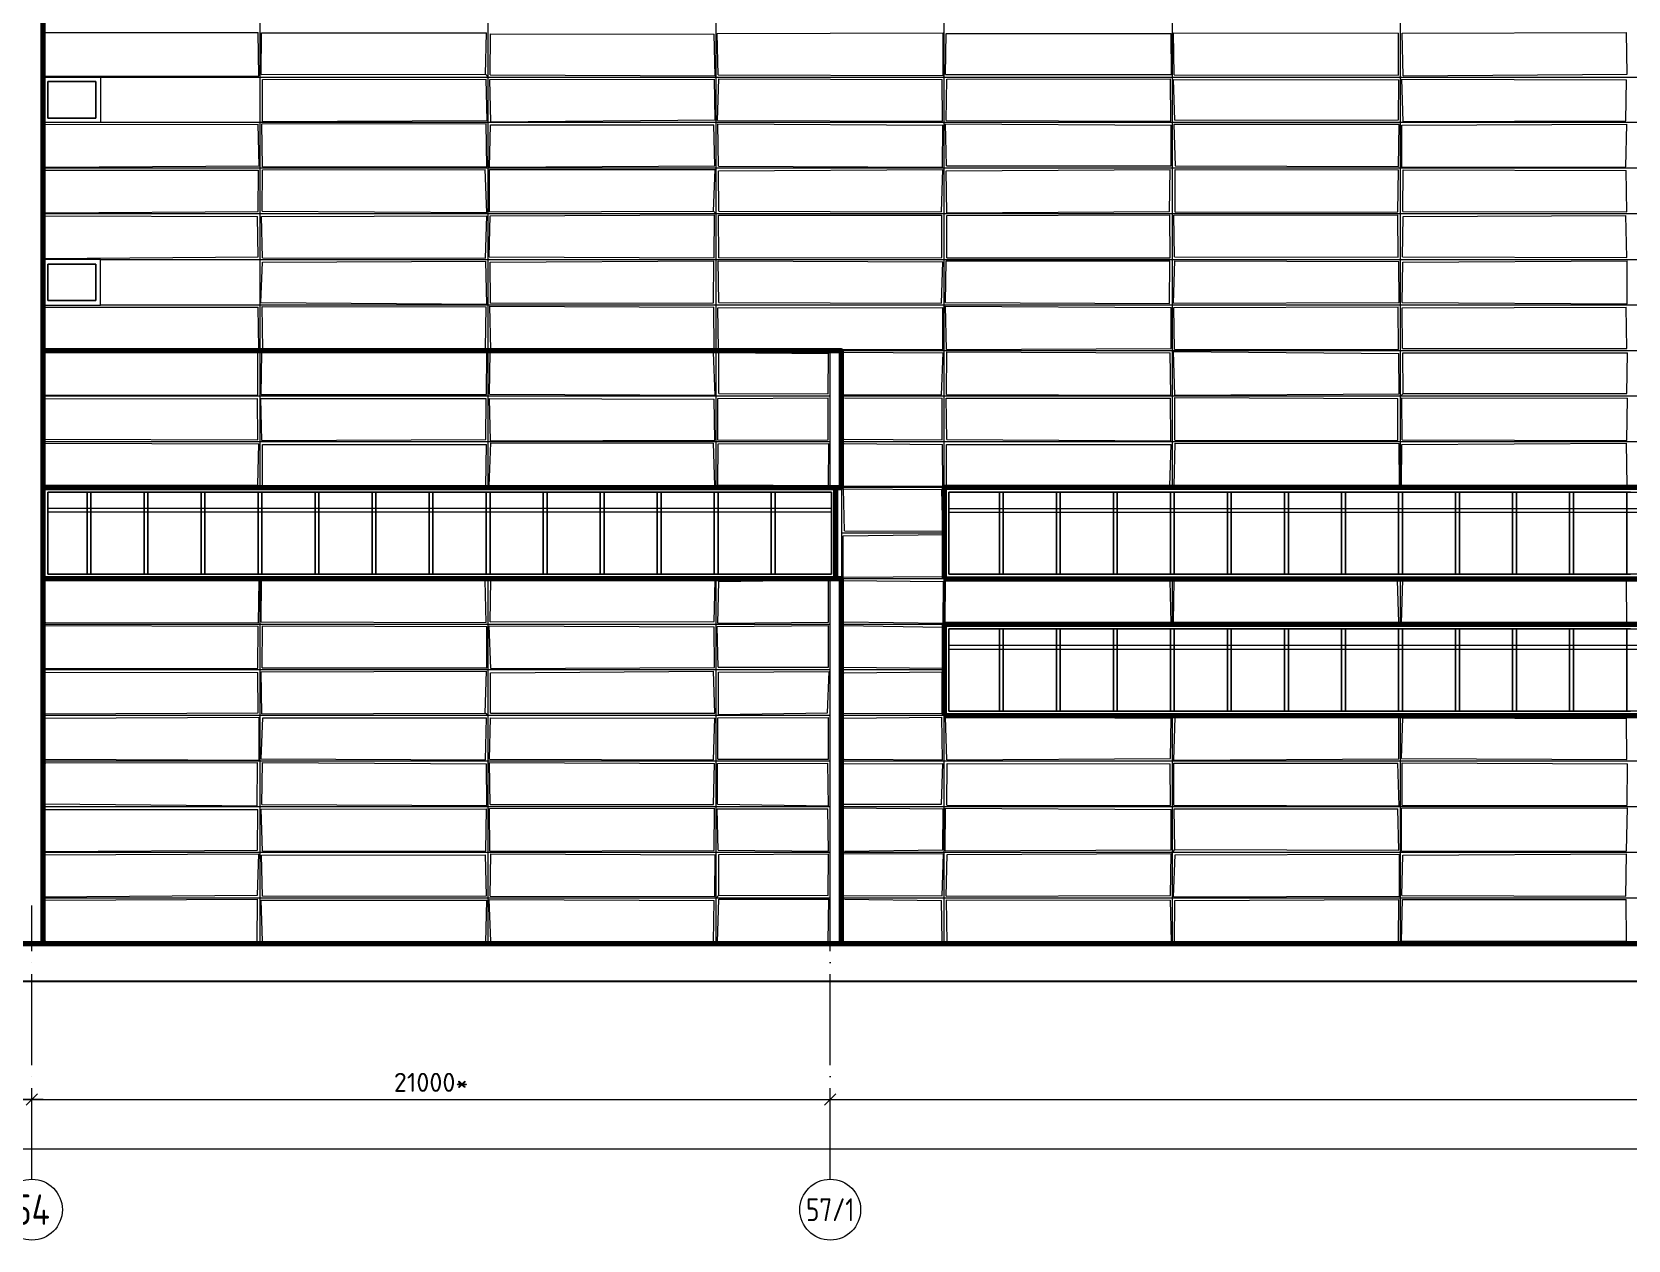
# Model space of a CAD drawing. Extents: x -50000 to 1632000, y -47600 to 308800.
# Drawn here: x 318000 to 359987, y -6800 to 24987 of the extents above; entities that cross this region are included whole.
import ezdxf
from ezdxf.enums import TextEntityAlignment as Align

# ---------------------------------------------------------------- set-up
doc = ezdxf.new("R2010")
doc.units = 0
doc.header["$MEASUREMENT"] = 0
doc.linetypes.add('ACAD_ISO04W100', pattern=[30, 24, -3, 0, -3])
doc.layers.get('Defpoints').update_dxf_attribs({"color": 6})
doc.layers.add('2', color=7, linetype='Continuous')
doc.styles.get("Standard").update_dxf_attribs({"font": 'isocpeur.ttf'})
doc.dimstyles.get("Standard").update_dxf_attribs({"dimscale": 200, "dimtxt": 2.5, "dimasz": 1.5, "dimexe": 1.5, "dimexo": 5, "dimgap": 1, "dimtad": 1, "dimtoh": 1, "dimdec": 0, "dimrnd": 10, "dimzin": 0, "dimtxsty": 'Standard', "dimblk": 'OBLIQUE', "dimcen": 1, "dimdle": 1.5, "dimclrd": 256, "dimclre": 256, "dimclrt": 256, "dimadec": 0, "dimazin": 0, "dimtfac": 1, "dimtdec": 0, "dimtix": 1, "dimtmove": 0, "dimatfit": 3, "dimldrblk": 'NONE', "dimfxl": 1, "dimtolj": 1, "dimtzin": 0, "dimlwd": 18, "dimlwe": 18, "dimarcsym": 1})

# ---------------------------------------------------------------- blocks, each defined once
blk = doc.blocks.new('_Oblique')
at = {"color": 0, "linetype": 'ByBlock', "lineweight": -2}
blk.add_line((-0.5, -0.5), (0.5, 0.5), dxfattribs=at)
blk = doc.blocks.new('*D20')
at = {"layer": '2', "linetype": 'Continuous', "lineweight": 18, "transparency": 16777216}
blk.add_line((317700, -3100), (339300, -3100), dxfattribs=at)
at = {"layer": 'Defpoints', "color": 0, "linetype": 'Continuous', "transparency": 16777216}
for p in [(318000, 0), (339000, 0), (339000, -3100)]:
    blk.add_point(p, dxfattribs=at)
at = {"layer": '2', "linetype": 'Continuous', "lineweight": 18, "transparency": 16777216, "xscale": 300, "yscale": 300, "zscale": 300, "rotation": 180}
blk.add_blockref('_Oblique', (318000, -3100), dxfattribs=at)
at = {"layer": '2', "linetype": 'Continuous', "lineweight": 18, "transparency": 16777216, "xscale": 300, "yscale": 300, "zscale": 300}
blk.add_blockref('_Oblique', (339000, -3100), dxfattribs=at)
at = {"layer": '2', "linetype": 'Continuous', "lineweight": 18, "transparency": 16777216, "insert": (328500, -2650), "char_height": 500, "attachment_point": 5}
blk.add_mtext('\\A1;21000*', dxfattribs=at)
blk = doc.blocks.new('_None')
blk = doc.blocks.new('*D21')
at = {"layer": '2', "linetype": 'Continuous', "lineweight": 18, "transparency": 16777216}
blk.add_line((338700, -3100), (402300, -3100), dxfattribs=at)
at = {"layer": 'Defpoints', "color": 0, "linetype": 'Continuous', "transparency": 16777216}
for p in [(339000, 0), (402000, 0), (402000, -3100)]:
    blk.add_point(p, dxfattribs=at)
at = {"layer": '2', "linetype": 'Continuous', "lineweight": 18, "transparency": 16777216, "xscale": 300, "yscale": 300, "zscale": 300, "rotation": 180}
blk.add_blockref('_Oblique', (339000, -3100), dxfattribs=at)
at = {"layer": '2', "linetype": 'Continuous', "lineweight": 18, "transparency": 16777216, "xscale": 300, "yscale": 300, "zscale": 300}
blk.add_blockref('_Oblique', (402000, -3100), dxfattribs=at)
at = {"layer": '2', "linetype": 'Continuous', "lineweight": 18, "transparency": 16777216, "insert": (370500, -2650), "char_height": 500, "attachment_point": 5}
blk.add_mtext('\\A1;63000*', dxfattribs=at)
blk = doc.blocks.new('*D25')
at = {"layer": '2', "linetype": 'Continuous', "lineweight": 18, "transparency": 16777216}
blk.add_line((318300, -3100), (302700, -3100), dxfattribs=at)
at = {"layer": 'Defpoints', "color": 0, "linetype": 'Continuous', "transparency": 16777216}
for p in [(303000, 0), (318000, 0), (303000, -3100)]:
    blk.add_point(p, dxfattribs=at)
at = {"layer": '2', "linetype": 'Continuous', "lineweight": 18, "transparency": 16777216, "xscale": 300, "yscale": 300, "zscale": 300, "rotation": 180}
blk.add_blockref('_Oblique', (303000, -3100), dxfattribs=at)
at = {"layer": '2', "linetype": 'Continuous', "lineweight": 18, "transparency": 16777216, "xscale": 300, "yscale": 300, "zscale": 300}
blk.add_blockref('_Oblique', (318000, -3100), dxfattribs=at)
at = {"layer": '2', "linetype": 'Continuous', "lineweight": 18, "transparency": 16777216, "insert": (310500, -2650), "char_height": 500, "attachment_point": 5}
blk.add_mtext('\\A1;15000*', dxfattribs=at)
blk = doc.blocks.new('*D31')
at = {"layer": '2', "linetype": 'Continuous', "lineweight": 18, "transparency": 16777216}
blk.add_line((-300, -4400), (402300, -4400), dxfattribs=at)
at = {"layer": 'Defpoints', "color": 0, "linetype": 'Continuous', "transparency": 16777216}
for p in [(0, 0), (402000, 0), (402000, -4400)]:
    blk.add_point(p, dxfattribs=at)
at = {"layer": '2', "linetype": 'Continuous', "lineweight": 18, "transparency": 16777216, "xscale": 300, "yscale": 300, "zscale": 300, "rotation": 180}
blk.add_blockref('_Oblique', (0, -4400), dxfattribs=at)
at = {"layer": '2', "linetype": 'Continuous', "lineweight": 18, "transparency": 16777216, "xscale": 300, "yscale": 300, "zscale": 300}
blk.add_blockref('_Oblique', (402000, -4400), dxfattribs=at)
at = {"layer": '2', "linetype": 'Continuous', "lineweight": 18, "transparency": 16777216, "insert": (201000, -3950), "char_height": 500, "attachment_point": 5}
blk.add_mtext('\\A1;402000', dxfattribs=at)

msp = doc.modelspace()

# ---------------------------------------------------------------- linework, layer by layer
at = {"layer": '2', "color": 8, "linetype": 'Continuous', "lineweight": 13}
for p, q in [((324000, 13000), (324000, 43000)), ((330000, 13000), (330000, 40600)), ((336000, 13000), (336000, 39400)), ((342000, 13000), (342000, 39400)), ((348000, 13000), (348000, 39400)), ((354000, 13000), (354000, 39400)), ((319800, 23800), (402000, 23800)), ((402000, 22600), (319800, 22600)), ((402000, 21400), (318300, 21400)), ((402000, 20200), (318300, 20200)), ((319800, 19000), (402000, 19000)), ((402000, 17800), (319800, 17800)), ((339000, 16600), (318300, 16600)), ((318300, 16600), (318300, 1000)), ((339000, 13000), (339000, 16600)), ((402000, 16600), (339300, 16600)), ((339000, 15400), (318300, 15400)), ((402000, 15400), (339300, 15400)), ((339000, 14200), (318300, 14200)), ((402000, 14200), (339300, 14200)), ((402000, 13000), (339300, 13000)), ((342000, 11800), (339300, 11800)), ((324000, 1000), (324000, 10600)), ((330000, 1000), (330000, 10600)), ((336000, 1000), (336000, 10600)), ((339000, 1000), (339000, 10600)), ((402000, 10600), (339300, 10600)), ((342000, 9400), (342000, 10600)), ((348000, 9400), (348000, 10600)), ((354000, 9400), (354000, 10600)), ((339000, 9400), (318300, 9400)), ((402000, 9400), (339300, 9400)), ((339000, 8200), (318300, 8200)), ((342000, 8200), (339300, 8200)), ((339000, 7000), (318300, 7000)), ((402000, 7000), (339300, 7000)), ((342000, 1000), (342000, 7000)), ((348000, 1000), (348000, 7000)), ((354000, 1000), (354000, 7000)), ((339000, 5800), (318300, 5800)), ((402000, 5800), (339300, 5800)), ((339000, 4600), (318300, 4600)), ((384000, 4600), (339300, 4600)), ((339000, 3400), (318300, 3400)), ((384000, 3400), (339300, 3400)), ((339000, 2200), (318300, 2200)), ((384000, 2200), (339300, 2200)), ((318300, 1000), (339000, 1000)), ((339300, 1000), (384000, 1000))]:
    msp.add_line(p, q, dxfattribs=at)
at = {"layer": '2', "color": 8, "linetype": 'Continuous', "lineweight": 9}
for p, q in [((318326.7, 24974.3), (323953.5, 24969.1)), ((323966.6, 23828.2), (323953.5, 24969.1)), ((324027, 23869.1), (324034.7, 24966.6)), ((324034.7, 24966.6), (329961.4, 24959.7)), ((329927.4, 23873.5), (329961.4, 24959.7)), ((330055.7, 23856.9), (330064.4, 24937)), ((330064.4, 24937), (335945.7, 24927.4)), ((335969.8, 23831.5), (335945.7, 24927.4)), ((336027, 24947.7), (341971.5, 24960.4)), ((336050.7, 23861.2), (336027, 24947.7)), ((341969.8, 23844.1), (341971.5, 24960.4)), ((342036, 23871), (342052.6, 24944.6)), ((342052.6, 24944.6), (347964.3, 24949.7)), ((347973.6, 23866.2), (347964.3, 24949.7)), ((348029.4, 24965.2), (353951, 24954.6)), ((348046.2, 23857.3), (348029.4, 24965.2)), ((353944.3, 23845.9), (353951, 24954.6)), ((354047.1, 24951.3), (359941.8, 24974.8)), ((354071.9, 23830.2), (354047.1, 24951.3)), ((359962.4, 23873), (359941.8, 24974.8)), ((318360.6, 23827.5), (323966.6, 23828.2)), ((324027, 23869.1), (329927.4, 23873.5)), ((324064.7, 22632.3), (324069.7, 23731.2)), ((324069.7, 23731.2), (329946.7, 23744.9)), ((330000, 23800), (329927.4, 23873.5)), ((329974.8, 22653.2), (329946.7, 23744.9)), ((330044.2, 23739.5), (335955.1, 23744.3)), ((330074.4, 22625.6), (330044.2, 23739.5)), ((330055.7, 23856.9), (335969.8, 23831.5)), ((335970.9, 22669.9), (335955.1, 23744.3)), ((336035.4, 22654.2), (336073.3, 23757)), ((336050.7, 23861.2), (341969.8, 23844.1)), ((336073.3, 23757), (341942.8, 23739.6)), ((341950.5, 22641.5), (341942.8, 23739.6)), ((342036, 23871), (347973.6, 23866.2)), ((342050.9, 22660.4), (342062.9, 23742.6)), ((342062.9, 23742.6), (347952.7, 23749.7)), ((347959.3, 22641.5), (347952.7, 23749.7)), ((348029.4, 23735), (353957.9, 23727.9)), ((348067.8, 22669.8), (348029.4, 23735)), ((348046.2, 23857.3), (353944.3, 23845.9)), ((353950.3, 22672.8), (353957.9, 23727.9)), ((354034.4, 23743.2), (359948.2, 23727.6)), ((354071, 22626.4), (354034.4, 23743.2)), ((354071.9, 23830.2), (359962.4, 23873)), ((359929.6, 22652.2), (359948.2, 23727.6)), ((318354.9, 22547.5), (323947.4, 22556.6)), ((323974.7, 21467.4), (323947.4, 22556.6)), ((324048.4, 22569.3), (329952, 22573.9)), ((324062.9, 21440.4), (324048.4, 22569.3)), ((324064.7, 22632.3), (329974.8, 22653.2)), ((329970, 21441.7), (329952, 22573.9)), ((330038.6, 21429.3), (330059.5, 22538.6)), ((330059.5, 22538.6), (335935.4, 22544.1)), ((330074.4, 22625.6), (335970.9, 22669.9)), ((335961.3, 21467.9), (335935.4, 22544.1)), ((336035.4, 22654.2), (341950.5, 22641.5)), ((336046.2, 22572.8), (341962.7, 22533.2)), ((336063.1, 21459.1), (336046.2, 22572.8)), ((341956.1, 21431.4), (341962.7, 22533.2)), ((342029.8, 22570.9), (347967.4, 22530.2)), ((342054.4, 21461.2), (342029.8, 22570.9)), ((342050.9, 22660.4), (347959.3, 22641.5)), ((347966, 21460.3), (347967.4, 22530.2)), ((353965.1, 22552.8), (348038.3, 22549.1)), ((348038.3, 22549.1), (348070.8, 21467.8)), ((348067.8, 22669.8), (353950.3, 22672.8)), ((353950.2, 21443.1), (353965.1, 22552.8)), ((354038.6, 22536), (359954.8, 22559.9)), ((354039.8, 21426.9), (354038.6, 22536)), ((354071, 22626.4), (359929.6, 22652.2)), ((359932, 21441.1), (359954.8, 22559.9)), ((318362.9, 21432.1), (323974.7, 21467.4)), ((324062.9, 21440.4), (329970, 21441.7)), ((330038.6, 21429.3), (335961.3, 21467.9)), ((336063.1, 21459.1), (341956.1, 21431.4)), ((342054.4, 21461.2), (347966, 21460.3)), ((348070.8, 21467.8), (353950.2, 21443.1)), ((354039.8, 21426.9), (359932, 21441.1)), ((318359, 21353.9), (323957.7, 21348.7)), ((323950.9, 20262.3), (323957.7, 21348.7)), ((324058.3, 20270.9), (324069.6, 21360.6)), ((324069.6, 21360.6), (329925.2, 21371.2)), ((329970.1, 20232.6), (329925.2, 21371.2)), ((330036.8, 21366.2), (335968.5, 21367.4)), ((330037.2, 20251), (330036.8, 21366.2)), ((335930.4, 20273.8), (335968.5, 21367.4)), ((336063.7, 21328.5), (341959.7, 21367.9)), ((336070.3, 20267.2), (336063.7, 21328.5)), ((341925.6, 20252.7), (341959.7, 21367.9)), ((342053.5, 21332.8), (347938.7, 21366.7)), ((342064.7, 20227.3), (342053.5, 21332.8)), ((347928, 20260.1), (347938.7, 21366.7)), ((348070.8, 21370.4), (353945.6, 21357.3)), ((348073, 20241.6), (348070.8, 21370.4)), ((353933.4, 20256), (353945.6, 21357.3)), ((354060.6, 20264.5), (354072.4, 21361.3)), ((354072.4, 21361.3), (359939.8, 21338)), ((359951.3, 20254), (359939.8, 21338)), ((318363.6, 20231.5), (323950.9, 20262.3)), ((324058.3, 20270.9), (329970.1, 20232.6)), ((330037.2, 20251), (335930.4, 20273.8)), ((330052.4, 20146.5), (335957.2, 20174.7)), ((336000, 20200), (335930.4, 20273.8)), ((335948.8, 19040.9), (335957.2, 20174.7)), ((336057.2, 20163.2), (341932.1, 20161.7)), ((336065.8, 19047.1), (336057.2, 20163.2)), ((336070.3, 20267.2), (341925.6, 20252.7)), ((341933.3, 19050.6), (341932.1, 20161.7)), ((342064.7, 20227.3), (347928, 20260.1)), ((342066.1, 20159.4), (347934.5, 20172.9)), ((342068.8, 19044.8), (342066.1, 20159.4)), ((347938.3, 19047), (347934.5, 20172.9)), ((348037.5, 20166.9), (353933, 20174.2)), ((348053.8, 19066.1), (348037.5, 20166.9)), ((348073, 20241.6), (353933.4, 20256)), ((353942.6, 19056.8), (353933, 20174.2)), ((354060.6, 20264.5), (359951.3, 20254)), ((354069.7, 20130.7), (359930.4, 20157.6)), ((359951.1, 19053.4), (359930.4, 20157.6)), ((318347.1, 20150.3), (323934.2, 20132.6)), ((323953.2, 19073), (323934.2, 20132.6)), ((324041, 20128.5), (329963.1, 20152.6)), ((324062.3, 19045.6), (324041, 20128.5)), ((329930.1, 19037.7), (329963.1, 20152.6)), ((330030.8, 19073.8), (330052.4, 20146.5)), ((354055.7, 19072.2), (354069.7, 20130.7)), ((318326.7, 19025.9), (323953.2, 19073)), ((324025.5, 17871.2), (324068.8, 18927.8)), ((324062.3, 19045.6), (329930.1, 19037.7)), ((324068.8, 18927.8), (329939.5, 18952.1)), ((329970.8, 17826.2), (329939.5, 18952.1)), ((330030.8, 19073.8), (335948.8, 19040.9)), ((330051.5, 18932.9), (335935.7, 18960.9)), ((330063, 17846.7), (330051.5, 18932.9)), ((335928.7, 17858.5), (335935.7, 18960.9)), ((336047.6, 18967.3), (341965.8, 18934.6)), ((336068.9, 17871.6), (336047.6, 18967.3)), ((336065.8, 19047.1), (341933.3, 19050.6)), ((341930.7, 17853.3), (341965.8, 18934.6)), ((342030.8, 17866.6), (342046.4, 18967.9)), ((342046.4, 18967.9), (347936.1, 18960.8)), ((342068.8, 19044.8), (347938.3, 19047)), ((347927.4, 17838.4), (347936.1, 18960.8)), ((348028.8, 17851.8), (348064.7, 18966)), ((348053.8, 19066.1), (353942.6, 19056.8)), ((348064.7, 18966), (353955.7, 18943.4)), ((353963, 17867.6), (353955.7, 18943.4)), ((354040, 17864.4), (354059.6, 18930.2)), ((354055.7, 19072.2), (359951.1, 19053.4)), ((354059.6, 18930.2), (359960.8, 18961.7)), ((359966.8, 17831.7), (359960.8, 18961.7)), ((318337.5, 17741.6), (323953.3, 17744.2)), ((323971.8, 16658.6), (323953.3, 17744.2)), ((324025.5, 17871.2), (329970.8, 17826.2)), ((324053.1, 17765.9), (329948.9, 17754.9)), ((324072.8, 16636.8), (324053.1, 17765.9)), ((329931.6, 16656.7), (329948.9, 17754.9)), ((330049.6, 17771.6), (335941.3, 17749.4)), ((330070.1, 16629.4), (330049.6, 17771.6)), ((330063, 17846.7), (335928.7, 17858.5)), ((335945.3, 16635.3), (335941.3, 17749.4)), ((336043.6, 17728.7), (341964.3, 17736.8)), ((336063.7, 16629.8), (336043.6, 17728.7)), ((336068.9, 17871.6), (341930.7, 17853.3)), ((341965.1, 16634.1), (341964.3, 17736.8)), ((342030.8, 17866.6), (347927.4, 17838.4)), ((342032.2, 17770.4), (347968.6, 17732.6)), ((342060.1, 16630.6), (342032.2, 17770.4)), ((347968.7, 16662.1), (347968.6, 17732.6)), ((348028.8, 17851.8), (353963, 17867.6)), ((348040.6, 17738), (353935.4, 17754)), ((348051.8, 16635.9), (348040.6, 17738)), ((353945.2, 16632.6), (353935.4, 17754)), ((354040, 17864.4), (359966.8, 17831.7)), ((354041, 17726.6), (359936.1, 17749.1)), ((354053.8, 16658.7), (354041, 17726.6)), ((359951, 16654), (359936.1, 17749.1)), ((318335.4, 16641.2), (323971.8, 16658.6)), ((318347.8, 16548.6), (323940.8, 16541.6)), ((323943.2, 15435.3), (323940.8, 16541.6)), ((324033.1, 15445.4), (324047.9, 16546.1)), ((324047.9, 16546.1), (329965.7, 16553.5)), ((324072.8, 16636.8), (329931.6, 16656.7)), ((329958.7, 15451.8), (329965.7, 16553.5)), ((330039.6, 15453.7), (330056.8, 16560.2)), ((330056.8, 16560.2), (335932.9, 16555)), ((330070.1, 16629.4), (335945.3, 16635.3)), ((335971.4, 15429.6), (335932.9, 16555)), ((336063.7, 16629.8), (341965.1, 16634.1)), ((336066.5, 15474.3), (336068.4, 16550.8)), ((336068.4, 16550.8), (338954, 16529)), ((338945.8, 15467.7), (338954, 16529)), ((339336.8, 16565.1), (341973.2, 16542.4)), ((341930.6, 15435.2), (341973.2, 16542.4)), ((342060.1, 16630.6), (347968.7, 16662.1)), ((342061, 15443.5), (342069.4, 16567.1)), ((342069.4, 16567.1), (347937.9, 16547.6)), ((347959.7, 15430.6), (347937.9, 16547.6)), ((348031.6, 16574.9), (353957.2, 16527.2)), ((348067.7, 15426.3), (348031.6, 16574.9)), ((348051.8, 16635.9), (353945.2, 16632.6)), ((353966.3, 15465.4), (353957.2, 16527.2)), ((354053.8, 16658.7), (359951, 16654)), ((354062.9, 16544.8), (359968, 16541.4)), ((354072.8, 15472.3), (354062.9, 16544.8)), ((359956.9, 15474.8), (359968, 16541.4)), ((318336.3, 15425.9), (323943.2, 15435.3)), ((318360.3, 15331.5), (323934.5, 15338.4)), ((323945.6, 14259), (323934.5, 15338.4)), ((324025.3, 15342.6), (329949, 15345.8)), ((324044.7, 14237.1), (324025.3, 15342.6)), ((324033.1, 15445.4), (329958.7, 15451.8)), ((329944.3, 14263.3), (329949, 15345.8)), ((330039.6, 15453.7), (335971.4, 15429.6)), ((330039.7, 15342.4), (335945.8, 15325.1)), ((330063.9, 14230.2), (330039.7, 15342.4)), ((335961.7, 14243.4), (335945.8, 15325.1)), ((336044.5, 14245.2), (336045.2, 15341.1)), ((336045.2, 15341.1), (338947.8, 15360.1)), ((336066.5, 15474.3), (338945.8, 15467.7)), ((338946.4, 14252.1), (338947.8, 15360.1)), ((339361, 15440.5), (341930.6, 15435.2)), ((339373.6, 15358.8), (341945.5, 15352.5)), ((341945.3, 14253.4), (341945.5, 15352.5)), ((342053.3, 15352.2), (347953.9, 15348.7)), ((342066.2, 14263), (342053.3, 15352.2)), ((342061, 15443.5), (347959.7, 15430.6)), ((347960.6, 14228.3), (347953.9, 15348.7)), ((348060.3, 15372.1), (353926.8, 15345)), ((348065.1, 14246), (348060.3, 15372.1)), ((348067.7, 15426.3), (353966.3, 15465.4)), ((353929.8, 14237.7), (353926.8, 15345)), ((354000, 15400), (354072.8, 15472.3)), ((354031.2, 15363.3), (359968.8, 15354.3)), ((354042.4, 14257), (354031.2, 15363.3)), ((354072.8, 15472.3), (359956.9, 15474.8)), ((359953.7, 14235), (359968.8, 15354.3)), ((318326.2, 14274.3), (323945.6, 14259)), ((318336.9, 14168.8), (323973.1, 14152.6)), ((323943.7, 13070), (323973.1, 14152.6)), ((324044.7, 14237.1), (329944.3, 14263.3)), ((324066.2, 14131.9), (329960.5, 14131.1)), ((324066.3, 13038.7), (324066.2, 14131.9)), ((329941.8, 13030.1), (329960.5, 14131.1)), ((330030.5, 13034.6), (330068.7, 14174.1)), ((330063.9, 14230.2), (335961.7, 14243.4)), ((330068.7, 14174.1), (335926.2, 14162.9)), ((335962.5, 13054.6), (335926.2, 14162.9)), ((336039, 13071.2), (336053.9, 14150)), ((336044.5, 14245.2), (338946.4, 14252.1)), ((336053.9, 14150), (338959.5, 14157.8)), ((338951.2, 13054.1), (338959.5, 14157.8)), ((339364.4, 14159.1), (341951.6, 14128.8)), ((339369.1, 14271.1), (341945.3, 14253.4)), ((341965, 13037.9), (341951.6, 14128.8)), ((342054.3, 13065.1), (342060.4, 14132.3)), ((342060.4, 14132.3), (347970, 14133)), ((342066.2, 14263), (347960.6, 14228.3)), ((347937, 13048.4), (347970, 14133)), ((348050.2, 13048.4), (348070, 14166.3)), ((348065.1, 14246), (353929.8, 14237.7)), ((348070, 14166.3), (353965.4, 14154.3)), ((353973.3, 13042.7), (353965.4, 14154.3)), ((354028.6, 13068.4), (354034.4, 14134.4)), ((354034.4, 14134.4), (359943.6, 14164)), ((354042.4, 14257), (359953.7, 14235)), ((359962.2, 13055), (359943.6, 14164)), ((318335.1, 13058.9), (323943.7, 13070)), ((324066.3, 13038.7), (329941.8, 13030.1)), ((330030.5, 13034.6), (335962.5, 13054.6)), ((336039, 13071.2), (338951.2, 13054.1)), ((339339.3, 13036.6), (341965, 13037.9)), ((342054.3, 13065.1), (347937, 13048.4)), ((348050.2, 13048.4), (353973.3, 13042.7)), ((354028.6, 13068.4), (359962.2, 13055)), ((339347.8, 12963), (341932.7, 12948)), ((339371.9, 11861.7), (339347.8, 12963)), ((341963.4, 11850.1), (341932.7, 12948)), ((339337.7, 11732.1), (341974.1, 11763.9)), ((339371.9, 11861.7), (341963.4, 11850.1)), ((341967.1, 10663.5), (341974.1, 11763.9)), ((339336.2, 10637.7), (339337.7, 11732.1)), ((318362.2, 10571.2), (323973.7, 10559.4)), ((323964.3, 9440.7), (323973.7, 10559.4)), ((324034.2, 9468.9), (324041.4, 10563.5)), ((324041.4, 10563.5), (329925.7, 10549.8)), ((329950, 9448.1), (329925.7, 10549.8)), ((330057.5, 9466.6), (330069.5, 10570.1)), ((330069.5, 10570.1), (335972.2, 10553.9)), ((335950.7, 9474.3), (335972.2, 10553.9)), ((336041, 9432.3), (336065.2, 10526.1)), ((336065.2, 10526.1), (338954, 10567.8)), ((338955.2, 9454.1), (338954, 10567.8)), ((339336.2, 10637.7), (341967.1, 10663.5)), ((339350, 10555.4), (341974.7, 10531.7)), ((341967.7, 9434.4), (341974.7, 10531.7)), ((342025.6, 9430.1), (342028.3, 10551.1)), ((342028.3, 10551.1), (347941, 10548.1)), ((347971.7, 9437.2), (347941, 10548.1)), ((348030.3, 9469.1), (348047.4, 10552.4)), ((348047.4, 10552.4), (353925, 10555.4)), ((353952.8, 9458.2), (353925, 10555.4)), ((354026.6, 9435.4), (354059.2, 10573.8)), ((354059.2, 10573.8), (359948.7, 10549.7)), ((359956.6, 9426.1), (359948.7, 10549.7)), ((318344.3, 9366.5), (323954.2, 9356.4)), ((318362.8, 9445.7), (323964.3, 9440.7)), ((323942.6, 8244), (323954.2, 9356.4)), ((324034.2, 9468.9), (329950, 9448.1)), ((324057.9, 8256.2), (324065.5, 9358.3)), ((324065.5, 9358.3), (329967.6, 9342)), ((329967.8, 8256.5), (329967.6, 9342)), ((330027.8, 9356.9), (335944.8, 9338.5)), ((330074.6, 8240.1), (330027.8, 9356.9)), ((330057.5, 9466.6), (335950.7, 9474.3)), ((335954, 8268.9), (335944.8, 9338.5)), ((336027.4, 9345.6), (338952.8, 9366.2)), ((336050.2, 8273.3), (336027.4, 9345.6)), ((336041, 9432.3), (338955.2, 9454.1)), ((338953.8, 8270.1), (338952.8, 9366.2)), ((339353.3, 9374.1), (341950.2, 9329.7)), ((339357.1, 9462.8), (341967.7, 9434.4)), ((341962.2, 8245.1), (341950.2, 9329.7)), ((342025.6, 9430.1), (347971.7, 9437.2)), ((348030.3, 9469.1), (353952.8, 9458.2)), ((354026.6, 9435.4), (359956.6, 9426.1)), ((318337.5, 8235.2), (323942.6, 8244)), ((318350.7, 8144.9), (323944.3, 8131.2)), ((323952.8, 7069.2), (323944.3, 8131.2)), ((324031.8, 8147.3), (329955.3, 8165)), ((324048.3, 7042.9), (324031.8, 8147.3)), ((324057.9, 8256.2), (329967.8, 8256.5)), ((329925.8, 7067.7), (329955.3, 8165)), ((330062.3, 8126.4), (335925.1, 8170.4)), ((330066, 7066.5), (330062.3, 8126.4)), ((330074.6, 8240.1), (335954, 8268.9)), ((335959.9, 7061.1), (335925.1, 8170.4)), ((336050.2, 8273.3), (338953.8, 8270.1)), ((336058.3, 8142.4), (338972, 8163.3)), ((336064.7, 7028.8), (336058.3, 8142.4)), ((338931.4, 7067.9), (338972, 8163.3)), ((339343.7, 8272.7), (341962.2, 8245.1)), ((339366, 8127.1), (341945, 8151.4)), ((341941.2, 7062.8), (341945, 8151.4)), ((318327.7, 6936.2), (323973.7, 6953.9)), ((318330.7, 7047.1), (323952.8, 7069.2)), ((323974.2, 5826.8), (323973.7, 6953.9)), ((324026.4, 5861.3), (324071.8, 6941.6)), ((324048.3, 7042.9), (329925.8, 7067.7)), ((324071.8, 6941.6), (329958.8, 6943.3)), ((330000, 7000), (329925.8, 7067.7)), ((329934, 5836.5), (329958.8, 6943.3)), ((330036.6, 5856.4), (330064.1, 6944)), ((330064.1, 6944), (335965.2, 6936)), ((330066, 7066.5), (335959.9, 7061.1)), ((335927.2, 5835.5), (335965.2, 6936)), ((336039.8, 5851.1), (336042.6, 6938.9)), ((336042.6, 6938.9), (338951, 6947.5)), ((336064.7, 7028.8), (338931.4, 7067.9)), ((338957.1, 5851.5), (338951, 6947.5)), ((339352, 7056.1), (341941.2, 7062.8)), ((339356, 6933.6), (341937.1, 6959.5)), ((341950.1, 5831.7), (341937.1, 6959.5)), ((342029.8, 6969), (347966.3, 6934.9)), ((342063.1, 5837.7), (342029.8, 6969)), ((347950.5, 5867.1), (347966.3, 6934.9)), ((348040.9, 5830.3), (348070.4, 6958.2)), ((348070.4, 6958.2), (353954.9, 6955.2)), ((353954.3, 5861.9), (353954.9, 6955.2)), ((354027.4, 5874.7), (354062.4, 6941.1)), ((354062.4, 6941.1), (359949.1, 6925.3)), ((359954.1, 5840.6), (359949.1, 6925.3)), ((318343.8, 5851), (323974.2, 5826.8)), ((318365.1, 5760.2), (323933, 5765.9)), ((323927.2, 4628.1), (323933, 5765.9)), ((324026.4, 5861.3), (329934, 5836.5)), ((324046, 4662.5), (324069.4, 5763.3)), ((324069.4, 5763.3), (329957.7, 5730.9)), ((329965.1, 4631.6), (329957.7, 5730.9)), ((330036.6, 5856.4), (335927.2, 5835.5)), ((330039.3, 5764.8), (335954, 5740.2)), ((330053.8, 4657.4), (330039.3, 5764.8)), ((335927.1, 4659.4), (335954, 5740.2)), ((336035.7, 4671.5), (336037.3, 5743)), ((336037.3, 5743), (338933.9, 5749.4)), ((336039.8, 5851.1), (338957.1, 5851.5)), ((338949.8, 4628), (338933.9, 5749.4)), ((339353, 5730), (341958.5, 5737)), ((339366.4, 5850.1), (341950.1, 5831.7)), ((341929.3, 4670.1), (341958.5, 5737)), ((342063.1, 5837.7), (347950.5, 5867.1)), ((342069.5, 4641.1), (342073.7, 5737.7)), ((342073.7, 5737.7), (347942.7, 5728.4)), ((347948, 4636.5), (347942.7, 5728.4)), ((348039.2, 4647.1), (348042.2, 5748.8)), ((348040.9, 5830.3), (353954.3, 5861.9)), ((348042.2, 5748.8), (353927.6, 5748.9)), ((353969.1, 4629), (353927.6, 5748.9)), ((354027.4, 5874.7), (359954.1, 5840.6)), ((354042.2, 4637.3), (354045.1, 5760.7)), ((354045.1, 5760.7), (359969.7, 5734.1)), ((359966, 4643), (359969.7, 5734.1)), ((318332.6, 4675), (323927.2, 4628.1)), ((324046, 4662.5), (329965.1, 4631.6)), ((330053.8, 4657.4), (335927.1, 4659.4)), ((336035.7, 4671.5), (338949.8, 4628)), ((339340.8, 4669.2), (341929.3, 4670.1)), ((342069.5, 4641.1), (347948, 4636.5)), ((348039.2, 4647.1), (353969.1, 4629)), ((354042.2, 4637.3), (359966, 4643)), ((318359.6, 4529.2), (323944, 4527)), ((323930.4, 3455.5), (323944, 4527)), ((324031.1, 4538.1), (329955.3, 4549.9)), ((324068.6, 3433.6), (324031.1, 4538.1)), ((329943.1, 3443.4), (329955.3, 4549.9)), ((330035.2, 4557.3), (335954.7, 4562.6)), ((330043, 3434.1), (330035.2, 4557.3)), ((335947.5, 3449), (335954.7, 4562.6)), ((336026.2, 4550.6), (338940.6, 4543.2)), ((336048.4, 3457.6), (336026.2, 4550.6)), ((338956.1, 3429.8), (338940.6, 4543.2)), ((339341.7, 4569.9), (341966.1, 4546.9)), ((341959, 3463.7), (341966.1, 4546.9)), ((342026, 3444.2), (342031.2, 4560.2)), ((342031.2, 4560.2), (347965, 4532)), ((347965.2, 3470.7), (347965, 4532)), ((348048, 4549.2), (353928.8, 4550.1)), ((348068.3, 3474.9), (348048, 4549.2)), ((353955.7, 3459.3), (353928.8, 4550.1)), ((354025.6, 4564.3), (359972.9, 4570.5)), ((354031, 3433.9), (354025.6, 4564.3)), ((359947.5, 3443.4), (359972.9, 4570.5)), ((318332.4, 3337.3), (323964.7, 3366.2)), ((318347, 3425.3), (323930.4, 3455.5)), ((323937.4, 2273), (323964.7, 3366.2)), ((324068.6, 3433.6), (329943.1, 3443.4)), ((330043, 3434.1), (335947.5, 3449)), ((330056.5, 2246.4), (330071, 3365.2)), ((330071, 3365.2), (335970.4, 3334.1)), ((336048.4, 3457.6), (338956.1, 3429.8)), ((336067, 3345.3), (338952.6, 3364.1)), ((338940.9, 2265.8), (338952.6, 3364.1)), ((339342.9, 3370), (341974.8, 3360.2)), ((339372.4, 3430.1), (341959, 3463.7)), ((341943.1, 2258.8), (341974.8, 3360.2)), ((342026, 3444.2), (347965.2, 3470.7)), ((342073.1, 3342), (347964.1, 3367.4)), ((347953.9, 2265.7), (347964.1, 3367.4)), ((348000, 3400), (348068.3, 3474.9)), ((348068.3, 3474.9), (353955.7, 3459.3)), ((354031, 3433.9), (359947.5, 3443.4)), ((354057.7, 3325.8), (359943.1, 3362.7)), ((359930.6, 2244.8), (359943.1, 3362.7)), ((324042.2, 3325.5), (329932.3, 3332.6)), ((324063.3, 2249.1), (324042.2, 3325.5)), ((329958.4, 2259.9), (329932.3, 3332.6)), ((335961.7, 2244), (335970.4, 3334.1)), ((336067, 2275), (336067, 3345.3)), ((342045.5, 2244.6), (342073.1, 3342)), ((348030, 2230.9), (348071.4, 3333.9)), ((348071.4, 3333.9), (353970.2, 3353.1)), ((353973.1, 2248.7), (353970.2, 3353.1)), ((354032.7, 2263.1), (354057.7, 3325.8)), ((318325.6, 2228.5), (323937.4, 2273)), ((318335.3, 2140.3), (323931.5, 2166.3)), ((323927.3, 1040.3), (323931.5, 2166.3)), ((324030, 2142.6), (329963.8, 2139.7)), ((324066.5, 1067.2), (324030, 2142.6)), ((324063.3, 2249.1), (329958.4, 2259.9)), ((329938.8, 1029.5), (329963.8, 2139.7)), ((330030.8, 2164.4), (335942.8, 2136.3)), ((330068.6, 1066.7), (330030.8, 2164.4)), ((330056.5, 2246.4), (335961.7, 2244)), ((335931.4, 1046.2), (335942.8, 2136.3)), ((336000, 2200), (336067, 2275)), ((336035.8, 1037.3), (336067.6, 2167.7)), ((336067, 2275), (338940.9, 2265.8)), ((336067.6, 2167.7), (338959.4, 2166.9)), ((338947.3, 1057.7), (338959.4, 2166.9)), ((339335.2, 2267.8), (341943.1, 2258.8)), ((339372, 2167.5), (341930.6, 2132.5)), ((341943.7, 1067.2), (341930.6, 2132.5)), ((342045.5, 2244.6), (347953.9, 2265.7)), ((342061.9, 2151.3), (347952.5, 2147.7)), ((342073.4, 1033.7), (342061.9, 2151.3)), ((347974.7, 1057.8), (347952.5, 2147.7)), ((348030, 2230.9), (353973.1, 2248.7)), ((348051.4, 1033.9), (348062.2, 2131.2)), ((348062.2, 2131.2), (353956.9, 2157.8)), ((353952, 1067.3), (353956.9, 2157.8)), ((354030, 1062.7), (354052.2, 2157.9)), ((354032.7, 2263.1), (359930.6, 2244.8)), ((354052.2, 2157.9), (359937.2, 2164.7)), ((359945.3, 1069.4), (359937.2, 2164.7)), ((318361.6, 1067.2), (323927.3, 1040.3)), ((324066.5, 1067.2), (329938.8, 1029.5)), ((330068.6, 1066.7), (335931.4, 1046.2)), ((336035.8, 1037.3), (338947.3, 1057.7)), ((339327.7, 1050.1), (341943.7, 1067.2)), ((342073.4, 1033.7), (347974.7, 1057.8)), ((348051.4, 1033.9), (353952, 1067.3)), ((354030, 1062.7), (359945.3, 1069.4))]:
    msp.add_line(p, q, dxfattribs=at)
at = {"layer": '2', "linetype": 'Continuous', "lineweight": 20}
for p, q in [((318300, 23800), (319800, 23800)), ((318420, 22720), (318420, 23680)), ((318420, 23680), (319680, 23680)), ((319680, 23680), (318420, 23680)), ((318420, 23680), (318420, 22720)), ((319680, 23680), (319680, 22720)), ((319680, 22720), (319680, 23680)), ((319800, 23800), (319800, 22600)), ((319680, 22720), (318420, 22720)), ((318420, 22720), (319680, 22720)), ((319800, 22600), (318300, 22600)), ((319800, 19000), (318300, 19000)), ((319800, 17800), (319800, 19000)), ((318420, 17920), (318420, 18880)), ((318420, 18880), (319680, 18880)), ((319680, 18880), (318420, 18880)), ((318420, 18880), (318420, 17920)), ((319680, 18880), (319680, 17920)), ((319680, 17920), (319680, 18880)), ((318300, 17800), (319800, 17800)), ((319680, 17920), (318420, 17920)), ((318420, 17920), (319680, 17920)), ((319450, 12880), (318420, 12880)), ((318420, 12880), (318420, 10720)), ((318420, 10720), (318420, 12880)), ((318420, 12880), (339030, 12880)), ((319550, 12880), (319450, 12880)), ((319450, 12880), (319450, 10720)), ((319450, 10720), (319450, 12880)), ((319450, 12880), (319450, 10720)), ((319550, 10720), (319550, 12880)), ((319550, 12880), (319550, 10720)), ((320950, 12880), (319550, 12880)), ((319550, 10720), (319550, 12880)), ((321050, 12880), (320950, 12880)), ((320950, 12880), (320950, 10720)), ((320950, 10720), (320950, 12880)), ((320950, 12880), (320950, 10720)), ((321050, 10720), (321050, 12880)), ((321050, 12880), (321050, 10720)), ((322450, 12880), (321050, 12880)), ((321050, 10720), (321050, 12880)), ((322550, 12880), (322450, 12880)), ((322450, 12880), (322450, 10720)), ((322450, 10720), (322450, 12880)), ((322450, 12880), (322450, 10720)), ((322550, 10720), (322550, 12880)), ((323950, 12880), (322550, 12880)), ((322550, 12880), (322550, 10720)), ((322550, 10720), (322550, 12880)), ((324050, 12880), (323950, 12880)), ((323950, 12880), (323950, 10720)), ((323950, 10720), (323950, 12880)), ((323950, 12880), (323950, 10720)), ((324050, 10720), (324050, 12880)), ((325450, 12880), (324050, 12880)), ((324050, 12880), (324050, 10720)), ((324050, 10720), (324050, 12880)), ((325550, 12880), (325450, 12880)), ((325450, 12880), (325450, 10720)), ((325450, 10720), (325450, 12880)), ((325450, 12880), (325450, 10720)), ((325550, 10720), (325550, 12880)), ((325550, 12880), (325550, 10720)), ((326950, 12880), (325550, 12880)), ((325550, 10720), (325550, 12880)), ((327050, 12880), (326950, 12880)), ((326950, 12880), (326950, 10720)), ((326950, 10720), (326950, 12880)), ((326950, 12880), (326950, 10720)), ((327050, 10720), (327050, 12880)), ((328450, 12880), (327050, 12880)), ((327050, 12880), (327050, 10720)), ((327050, 10720), (327050, 12880)), ((328550, 12880), (328450, 12880)), ((328450, 12880), (328450, 10720)), ((328450, 10720), (328450, 12880)), ((328450, 12880), (328450, 10720)), ((328550, 10720), (328550, 12880)), ((328550, 12880), (328550, 10720)), ((329950, 12880), (328550, 12880)), ((328550, 10720), (328550, 12880)), ((330050, 12880), (329950, 12880)), ((329950, 12880), (329950, 10720)), ((329950, 10720), (329950, 12880)), ((329950, 12880), (329950, 10720)), ((330050, 10720), (330050, 12880)), ((331450, 12880), (330050, 12880)), ((330050, 12880), (330050, 10720)), ((330050, 10720), (330050, 12880)), ((331550, 12880), (331450, 12880)), ((331450, 12880), (331450, 10720)), ((331450, 10720), (331450, 12880)), ((331450, 12880), (331450, 10720)), ((331550, 10720), (331550, 12880)), ((332950, 12880), (331550, 12880)), ((331550, 12880), (331550, 10720)), ((331550, 10720), (331550, 12880)), ((333050, 12880), (332950, 12880)), ((332950, 12880), (332950, 10720)), ((332950, 10720), (332950, 12880)), ((332950, 12880), (332950, 10720)), ((333050, 10720), (333050, 12880)), ((334450, 12880), (333050, 12880)), ((333050, 12880), (333050, 10720)), ((333050, 10720), (333050, 12880)), ((334550, 12880), (334450, 12880)), ((334450, 12880), (334450, 10720)), ((334450, 10720), (334450, 12880)), ((334450, 12880), (334450, 10720)), ((334550, 10720), (334550, 12880)), ((335950, 12880), (334550, 12880)), ((334550, 12880), (334550, 10720)), ((334550, 10720), (334550, 12880)), ((336050, 12880), (335950, 12880)), ((335950, 12880), (335950, 10720)), ((335950, 10720), (335950, 12880)), ((335950, 12880), (335950, 10720)), ((336050, 10720), (336050, 12880)), ((337450, 12880), (336050, 12880)), ((336050, 12880), (336050, 10720)), ((336050, 10720), (336050, 12880)), ((337550, 12880), (337450, 12880)), ((337450, 12880), (337450, 10720)), ((337450, 10720), (337450, 12880)), ((337450, 12880), (337450, 10720)), ((337550, 10720), (337550, 12880)), ((339030, 12880), (337550, 12880)), ((337550, 12880), (337550, 10720)), ((337550, 10720), (337550, 12880)), ((339030, 10720), (339030, 12880)), ((339030, 12880), (339030, 10720)), ((339300, 13000), (339300, 10600)), ((342000, 10600), (342000, 13000)), ((343450, 12880), (342120, 12880)), ((342120, 12880), (342120, 10720)), ((342120, 10720), (342120, 12880)), ((342120, 12880), (395880, 12880)), ((343550, 12880), (343450, 12880)), ((343450, 12880), (343450, 10720)), ((343450, 10720), (343450, 12880)), ((343450, 12880), (343450, 10720)), ((343550, 10720), (343550, 12880)), ((344950, 12880), (343550, 12880)), ((343550, 12880), (343550, 10720)), ((343550, 10720), (343550, 12880)), ((345050, 12880), (344950, 12880)), ((344950, 12880), (344950, 10720)), ((344950, 10720), (344950, 12880)), ((344950, 12880), (344950, 10720)), ((345050, 10720), (345050, 12880)), ((345050, 12880), (345050, 10720)), ((346450, 12880), (345050, 12880)), ((345050, 10720), (345050, 12880)), ((346550, 12880), (346450, 12880)), ((346450, 12880), (346450, 10720)), ((346450, 10720), (346450, 12880)), ((346450, 12880), (346450, 10720)), ((346550, 10720), (346550, 12880)), ((347950, 12880), (346550, 12880)), ((346550, 12880), (346550, 10720)), ((346550, 10720), (346550, 12880)), ((348050, 12880), (347950, 12880)), ((347950, 12880), (347950, 10720)), ((347950, 10720), (347950, 12880)), ((347950, 12880), (347950, 10720)), ((348050, 10720), (348050, 12880)), ((349450, 12880), (348050, 12880)), ((348050, 12880), (348050, 10720)), ((348050, 10720), (348050, 12880)), ((349550, 12880), (349450, 12880)), ((349450, 12880), (349450, 10720)), ((349450, 10720), (349450, 12880)), ((349450, 12880), (349450, 10720)), ((349550, 10720), (349550, 12880)), ((349550, 12880), (349550, 10720)), ((350950, 12880), (349550, 12880)), ((349550, 10720), (349550, 12880)), ((351050, 12880), (350950, 12880)), ((350950, 12880), (350950, 10720)), ((350950, 10720), (350950, 12880)), ((350950, 12880), (350950, 10720)), ((351050, 10720), (351050, 12880)), ((352450, 12880), (351050, 12880)), ((351050, 12880), (351050, 10720)), ((351050, 10720), (351050, 12880)), ((352550, 12880), (352450, 12880)), ((352450, 12880), (352450, 10720)), ((352450, 10720), (352450, 12880)), ((352450, 12880), (352450, 10720)), ((352550, 10720), (352550, 12880)), ((353950, 12880), (352550, 12880)), ((352550, 12880), (352550, 10720)), ((352550, 10720), (352550, 12880)), ((354050, 12880), (353950, 12880)), ((353950, 12880), (353950, 10720)), ((353950, 10720), (353950, 12880)), ((353950, 12880), (353950, 10720)), ((354050, 10720), (354050, 12880)), ((355450, 12880), (354050, 12880)), ((354050, 12880), (354050, 10720)), ((354050, 10720), (354050, 12880)), ((355550, 12880), (355450, 12880)), ((355450, 12880), (355450, 10720)), ((355450, 10720), (355450, 12880)), ((355450, 12880), (355450, 10720)), ((355550, 10720), (355550, 12880)), ((356950, 12880), (355550, 12880)), ((355550, 12880), (355550, 10720)), ((355550, 10720), (355550, 12880)), ((357050, 12880), (356950, 12880)), ((356950, 12880), (356950, 10720)), ((356950, 10720), (356950, 12880)), ((356950, 12880), (356950, 10720)), ((357050, 10720), (357050, 12880)), ((357050, 12880), (357050, 10720)), ((358450, 12880), (357050, 12880)), ((357050, 10720), (357050, 12880)), ((358550, 12880), (358450, 12880)), ((358450, 12880), (358450, 10720)), ((358450, 10720), (358450, 12880)), ((358450, 12880), (358450, 10720)), ((358550, 10720), (358550, 12880)), ((358550, 12880), (358550, 10720)), ((359950, 12880), (358550, 12880)), ((358550, 10720), (358550, 12880)), ((360050, 12880), (359950, 12880)), ((359950, 12880), (359950, 10720)), ((359950, 10720), (359950, 12880)), ((359950, 12880), (359950, 10720)), ((339030, 12450), (318420, 12450)), ((339030, 12350), (318420, 12350)), ((342120, 12450), (395880, 12450)), ((342120, 12350), (395880, 12350)), ((318420, 10720), (319450, 10720)), ((339030, 10720), (318420, 10720)), ((319450, 10720), (319550, 10720)), ((319550, 10720), (320950, 10720)), ((320950, 10720), (321050, 10720)), ((321050, 10720), (322450, 10720)), ((322450, 10720), (322550, 10720)), ((322550, 10720), (323950, 10720)), ((323950, 10720), (324050, 10720)), ((324050, 10720), (325450, 10720)), ((325450, 10720), (325550, 10720)), ((325550, 10720), (326950, 10720)), ((326950, 10720), (327050, 10720)), ((327050, 10720), (328450, 10720)), ((328450, 10720), (328550, 10720)), ((328550, 10720), (329950, 10720)), ((329950, 10720), (330050, 10720)), ((330050, 10720), (331450, 10720)), ((331450, 10720), (331550, 10720)), ((331550, 10720), (332950, 10720)), ((332950, 10720), (333050, 10720)), ((333050, 10720), (334450, 10720)), ((334450, 10720), (334550, 10720)), ((334550, 10720), (335950, 10720)), ((335950, 10720), (336050, 10720)), ((336050, 10720), (337450, 10720)), ((337450, 10720), (337550, 10720)), ((337550, 10720), (339030, 10720)), ((342120, 10720), (343450, 10720)), ((395880, 10720), (342120, 10720)), ((343450, 10720), (343550, 10720)), ((343550, 10720), (344950, 10720)), ((344950, 10720), (345050, 10720)), ((345050, 10720), (346450, 10720)), ((346450, 10720), (346550, 10720)), ((346550, 10720), (347950, 10720)), ((347950, 10720), (348050, 10720)), ((348050, 10720), (349450, 10720)), ((349450, 10720), (349550, 10720)), ((349550, 10720), (350950, 10720)), ((350950, 10720), (351050, 10720)), ((351050, 10720), (352450, 10720)), ((352450, 10720), (352550, 10720)), ((352550, 10720), (353950, 10720)), ((353950, 10720), (354050, 10720)), ((354050, 10720), (355450, 10720)), ((355450, 10720), (355550, 10720)), ((355550, 10720), (356950, 10720)), ((356950, 10720), (357050, 10720)), ((357050, 10720), (358450, 10720)), ((358450, 10720), (358550, 10720)), ((358550, 10720), (359950, 10720)), ((359950, 10720), (360050, 10720)), ((342000, 9400), (342000, 7000)), ((342120, 9280), (342120, 7120)), ((343450, 9280), (342120, 9280)), ((342120, 7120), (342120, 9280)), ((342120, 9280), (395880, 9280)), ((343550, 9280), (343450, 9280)), ((343450, 9280), (343450, 7120)), ((343450, 7120), (343450, 9280)), ((343450, 9280), (343450, 7120)), ((343550, 7120), (343550, 9280)), ((344950, 9280), (343550, 9280)), ((343550, 9280), (343550, 7120)), ((343550, 7120), (343550, 9280)), ((345050, 9280), (344950, 9280)), ((344950, 9280), (344950, 7120)), ((344950, 7120), (344950, 9280)), ((344950, 9280), (344950, 7120)), ((345050, 7120), (345050, 9280)), ((345050, 9280), (345050, 7120)), ((346450, 9280), (345050, 9280)), ((345050, 7120), (345050, 9280)), ((346550, 9280), (346450, 9280)), ((346450, 9280), (346450, 7120)), ((346450, 7120), (346450, 9280)), ((346450, 9280), (346450, 7120)), ((346550, 7120), (346550, 9280)), ((347950, 9280), (346550, 9280)), ((346550, 9280), (346550, 7120)), ((346550, 7120), (346550, 9280)), ((348050, 9280), (347950, 9280)), ((347950, 9280), (347950, 7120)), ((347950, 7120), (347950, 9280)), ((347950, 9280), (347950, 7120)), ((348050, 7120), (348050, 9280)), ((349450, 9280), (348050, 9280)), ((348050, 9280), (348050, 7120)), ((348050, 7120), (348050, 9280)), ((349550, 9280), (349450, 9280)), ((349450, 9280), (349450, 7120)), ((349450, 7120), (349450, 9280)), ((349450, 9280), (349450, 7120)), ((349550, 7120), (349550, 9280)), ((349550, 9280), (349550, 7120)), ((350950, 9280), (349550, 9280)), ((349550, 7120), (349550, 9280)), ((351050, 9280), (350950, 9280)), ((350950, 9280), (350950, 7120)), ((350950, 7120), (350950, 9280)), ((350950, 9280), (350950, 7120)), ((351050, 7120), (351050, 9280)), ((352450, 9280), (351050, 9280)), ((351050, 9280), (351050, 7120)), ((351050, 7120), (351050, 9280)), ((352550, 9280), (352450, 9280)), ((352450, 9280), (352450, 7120)), ((352450, 7120), (352450, 9280)), ((352450, 9280), (352450, 7120)), ((352550, 7120), (352550, 9280)), ((352550, 9280), (352550, 7120)), ((353950, 9280), (352550, 9280)), ((352550, 7120), (352550, 9280)), ((354050, 9280), (353950, 9280)), ((353950, 9280), (353950, 7120)), ((353950, 7120), (353950, 9280)), ((353950, 9280), (353950, 7120)), ((354050, 7120), (354050, 9280)), ((355450, 9280), (354050, 9280)), ((354050, 9280), (354050, 7120)), ((354050, 7120), (354050, 9280)), ((355550, 9280), (355450, 9280)), ((355450, 9280), (355450, 7120)), ((355450, 7120), (355450, 9280)), ((355450, 9280), (355450, 7120)), ((355550, 7120), (355550, 9280)), ((355550, 9280), (355550, 7120)), ((356950, 9280), (355550, 9280)), ((355550, 7120), (355550, 9280)), ((357050, 9280), (356950, 9280)), ((356950, 9280), (356950, 7120)), ((356950, 7120), (356950, 9280)), ((356950, 9280), (356950, 7120)), ((357050, 7120), (357050, 9280)), ((358450, 9280), (357050, 9280)), ((357050, 9280), (357050, 7120)), ((357050, 7120), (357050, 9280)), ((358550, 9280), (358450, 9280)), ((358450, 9280), (358450, 7120)), ((358450, 7120), (358450, 9280)), ((358450, 9280), (358450, 7120)), ((358550, 7120), (358550, 9280)), ((359950, 9280), (358550, 9280)), ((358550, 9280), (358550, 7120)), ((358550, 7120), (358550, 9280)), ((360050, 9280), (359950, 9280)), ((359950, 9280), (359950, 7120)), ((359950, 7120), (359950, 9280)), ((359950, 9280), (359950, 7120)), ((342120, 8850), (395880, 8850)), ((342120, 8750), (395880, 8750)), ((342120, 7120), (343450, 7120)), ((395880, 7120), (342120, 7120)), ((343450, 7120), (343550, 7120)), ((343550, 7120), (344950, 7120)), ((344950, 7120), (345050, 7120)), ((345050, 7120), (346450, 7120)), ((346450, 7120), (346550, 7120)), ((346550, 7120), (347950, 7120)), ((347950, 7120), (348050, 7120)), ((348050, 7120), (349450, 7120)), ((349450, 7120), (349550, 7120)), ((349550, 7120), (350950, 7120)), ((350950, 7120), (351050, 7120)), ((351050, 7120), (352450, 7120)), ((352450, 7120), (352550, 7120)), ((352550, 7120), (353950, 7120)), ((353950, 7120), (354050, 7120)), ((354050, 7120), (355450, 7120)), ((355450, 7120), (355550, 7120)), ((355550, 7120), (356950, 7120)), ((356950, 7120), (357050, 7120)), ((357050, 7120), (358450, 7120)), ((358450, 7120), (358550, 7120)), ((358550, 7120), (359950, 7120)), ((359950, 7120), (360050, 7120))]:
    msp.add_line(p, q, dxfattribs=at)
at = {"layer": '2', "lineweight": 70}
for p, q in [((318300, 13000), (339150, 13000)), ((339150, 10600), (318300, 10600))]:
    msp.add_line(p, q, dxfattribs=at)
at = {"layer": '2', "color": 78, "linetype": 'ACAD_ISO04W100', "lineweight": 18, "ltscale": 100}
for p, q in [((318000, -5200), (318000, 2000)), ((339000, -5200), (339000, 2000))]:
    msp.add_line(p, q, dxfattribs=at)
at = {"layer": '2', "linetype": 'Continuous', "lineweight": 100}
msp.add_line((-8300, 1000), (414415.6, 1000), dxfattribs=at)
at = {"layer": '2'}
msp.add_line((402000, 1000), (0, 1000), dxfattribs=at)
at = {"layer": '2', "linetype": 'Continuous'}
for p, q in [((318000, 1000), (318300, 1000)), ((339000, 1000), (339300, 1000))]:
    msp.add_line(p, q, dxfattribs=at)
at = {"layer": '2', "lineweight": 70}
for points in [[(318300, 1000), (318300, 53800), (297300, 53800)], [(339300, 1000), (339300, 10600), (339150, 10600), (339150, 13000), (339300, 13000), (339300, 16600), (318300, 16600)]]:
    msp.add_lwpolyline(points, dxfattribs=at)
at = {"layer": '2', "linetype": 'Continuous', "lineweight": 70}
for points in [[(342000, 10600), (396000, 10600), (396000, 13000), (342000, 13000)], [(342000, 7000), (396000, 7000), (396000, 9400), (342000, 9400)]]:
    msp.add_lwpolyline(points, close=True, dxfattribs=at)
at = {"layer": '2', "linetype": 'Continuous', "lineweight": 18}
for centre in [(318000, -6000), (339000, -6000)]:
    msp.add_circle(centre, 800, dxfattribs=at)
at = {"layer": 'Defpoints'}
msp.add_line((1632000, 0), (-50000, 0), dxfattribs=at)

# ---------------------------------------------------------------- texts
at = {"layer": '2', "width": 0.8}
for s, height, p in [('54', 800, (318000, -6000)), ('57/1', 600, (339000, -6000))]:
    msp.add_text(s, height=height, dxfattribs=at).set_placement(p, align=Align.MIDDLE_CENTER)

# ---------------------------------------------------------------- dimensions: what is measured, and where the dimension line sits
at = {"layer": '2', "linetype": 'Continuous', "lineweight": 18}
dim = msp.add_linear_dim(base=(402000, -4400), p1=(0, 0), p2=(402000, 0), dimstyle='Standard', override={"dimse1": 1, "dimse2": 1, "dimsd1": 0, "dimsd2": 0}, dxfattribs=at)
dim.commit()
dim.dimension.update_dxf_attribs({"geometry": '*D31', "text_midpoint": (201000, -3950)})
for base, p1, p2, picture, middle in [((303000, -3100), (318000, 0), (303000, 0), '*D25', (310500, -2650)), ((339000, -3100), (318000, 0), (339000, 0), '*D20', (328500, -2650)), ((402000, -3100), (339000, 0), (402000, 0), '*D21', (370500, -2650))]:
    dim = msp.add_linear_dim(base=base, p1=p1, p2=p2, text='<>*', dimstyle='Standard', override={"dimse1": 1, "dimse2": 1}, dxfattribs=at)
    dim.commit()
    dim.dimension.update_dxf_attribs({"geometry": picture, "text_midpoint": middle})

doc.saveas('drawing.dxf')
